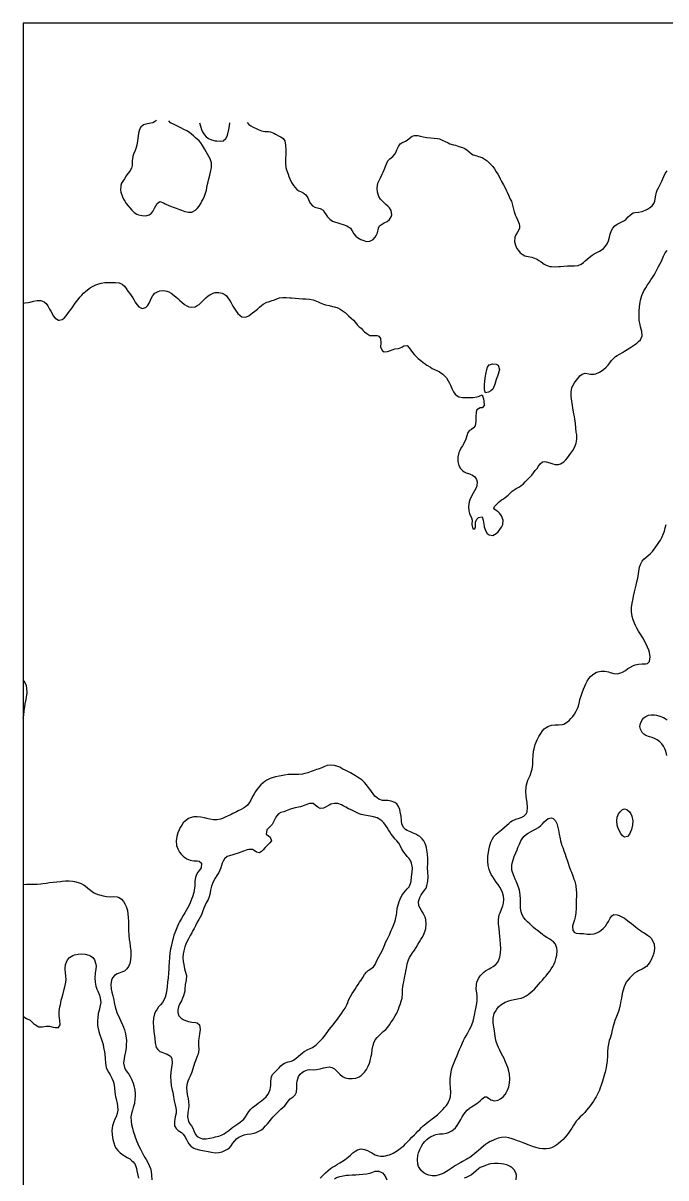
# Model space of a CAD drawing. Header units: metres. Extents: x 0 to 190, y 0 to 286.
# Drawn here: x 0 to 79.3, y 143.6 to 286 of the extents above; entities that cross this region are included whole.
import ezdxf

# ---------------------------------------------------------------- set-up
doc = ezdxf.new("R2010")
doc.units = ezdxf.units.M
doc.layers.add('engrave', color=7, linetype='Continuous')
doc.layers.add('outline', color=7, linetype='Continuous')

msp = doc.modelspace()

# ---------------------------------------------------------------- linework, layer by layer
at = {"layer": 'engrave'}
for points in [[(16.46, 273.99), (16.23, 273.82), (16.01, 273.7), (15.57, 273.6), (15.14, 273.53), (14.87, 273.44), (14.53, 273.16), (14.38, 272.88), (14.26, 272.44), (14.19, 272.05), (14.13, 271.5), (14.05, 270.95), (13.96, 270.67), (13.82, 270.3), (13.63, 269.84), (13.55, 269.56), (13.48, 269.01), (13.45, 268.45), (13.38, 268.11), (13.16, 267.72), (12.94, 267.47), (12.72, 267.15), (12.51, 266.79), (12.32, 266.52), (12.16, 266.24), (12.06, 265.96), (12.02, 265.41), (12.08, 265.13), (12.28, 264.59), (12.41, 264.3), (12.56, 264.03), (12.74, 263.75), (12.95, 263.47), (13.18, 263.2), (13.41, 262.92), (13.7, 262.64), (14.04, 262.43), (14.26, 262.35)], [(14.26, 262.35), (14.7, 262.26), (15.14, 262.25), (15.57, 262.36), (15.79, 262.51), (16.01, 262.77), (16.23, 263.16), (16.39, 263.47), (16.55, 263.75), (16.89, 263.99), (17.33, 263.84), (17.55, 263.71), (17.99, 263.5), (18.21, 263.41), (18.65, 263.25), (18.87, 263.18), (19.31, 263.01), (19.56, 262.92), (19.97, 262.75), (20.41, 262.67), (20.84, 262.69), (21.28, 262.91), (21.5, 263.12), (21.72, 263.41), (21.92, 263.75), (22.07, 264.03), (22.21, 264.3), (22.38, 264.67), (22.57, 265.13), (22.63, 265.41), (22.72, 265.96), (22.82, 266.42), (22.92, 266.79), (23.04, 267.26), (23.13, 267.62), (23.24, 268.18), (23.27, 268.45), (23.26, 268.75), (23.1, 269.28), (22.94, 269.56), (22.77, 269.84), (22.59, 270.12), (22.38, 270.5), (22.16, 270.91), (21.95, 271.22), (21.72, 271.47), (21.5, 271.67), (21.28, 271.86), (21.06, 272.06), (20.76, 272.33), (20.41, 272.58), (20.19, 272.71), (19.83, 272.88), (19.53, 273.05), (19.31, 273.16), (18.87, 273.39), (18.65, 273.48), (18.21, 273.71), (17.99, 273.95)], [(21.79, 273.71), (21.92, 273.16), (22.02, 272.88), (22.16, 272.59), (22.38, 272.22), (22.6, 271.97), (22.87, 271.78), (23.26, 271.61), (23.7, 271.5), (23.92, 271.46)], [(23.92, 271.46), (24.36, 271.42), (24.67, 271.5), (25.02, 271.77), (25.17, 272.05), (25.26, 272.33), (25.37, 272.88), (25.46, 273.35), (25.53, 273.71)], [(27.65, 273.75), (27.87, 273.51), (28.09, 273.34), (28.4, 273.16), (28.75, 272.99), (28.99, 272.88), (29.41, 272.71), (29.85, 272.65), (30.29, 272.63), (30.54, 272.61), (30.94, 272.43), (31.16, 272.29), (31.6, 272.06), (31.82, 271.96), (32.1, 271.78), (32.28, 271.5), (32.39, 270.95), (32.42, 270.39), (32.41, 269.84), (32.39, 269.28), (32.37, 268.73), (32.43, 268.18), (32.5, 267.9), (32.7, 267.35), (32.81, 267.07), (32.93, 266.79), (33.14, 266.36), (33.36, 265.99), (33.58, 265.71), (33.8, 265.49), (34.02, 265.32), (34.42, 265.13), (34.68, 265), (34.9, 264.84), (35.12, 264.46), (35.3, 264.03), (35.47, 263.75), (35.73, 263.47), (36, 263.3), (36.35, 263.2), (36.65, 263.14), (37.02, 262.92), (37.21, 262.64), (37.38, 262.37), (37.58, 262.09), (37.84, 261.81), (38.19, 261.58), (38.41, 261.5), (38.85, 261.38), (39.23, 261.26), (39.51, 261.15), (39.95, 260.99), (40.17, 260.89), (40.4, 260.7), (40.61, 260.4), (40.83, 260), (41.05, 259.73), (41.26, 259.55), (41.68, 259.32), (41.92, 259.21), (42.36, 259.08), (42.8, 259.11), (43.21, 259.32), (43.46, 259.58), (43.63, 259.87), (43.72, 260.15), (43.85, 260.7), (43.99, 260.98), (44.34, 261.26), (44.56, 261.35), (44.91, 261.54), (45.22, 261.79), (45.42, 262.09), (45.52, 262.37), (45.44, 262.89), (45.22, 263.2), (45, 263.43), (44.78, 263.64), (44.56, 263.84), (44.34, 264.03), (44.1, 264.3), (43.9, 264.63), (43.72, 265.13), (43.69, 265.69), (43.79, 266.24), (43.91, 266.52), (44.12, 266.92), (44.33, 267.35), (44.45, 267.62), (44.56, 267.91), (44.78, 268.45), (44.9, 268.73), (45.03, 269.01), (45.27, 269.28), (45.61, 269.56), (45.86, 269.84), (46.02, 270.12), (46.14, 270.39), (46.32, 270.79), (46.53, 271.1), (46.75, 271.25), (47.19, 271.42), (47.41, 271.56), (47.66, 271.78), (48.03, 272.05), (48.29, 272.15), (48.73, 272.12), (48.99, 272.05), (49.39, 271.96), (49.83, 271.9), (50.27, 271.85), (50.71, 271.81), (51.15, 271.78), (51.37, 271.73), (51.8, 271.54), (52.02, 271.42), (52.44, 271.22), (52.68, 271.12), (53.12, 270.99), (53.34, 270.93), (53.78, 270.79), (54.22, 270.67), (54.44, 270.58), (54.76, 270.39), (55.06, 270.12), (55.32, 269.89), (55.54, 269.75), (55.98, 269.61), (56.2, 269.56), (56.64, 269.41), (56.88, 269.28), (57.26, 269.01), (57.51, 268.78), (57.73, 268.56), (57.95, 268.32), (58.17, 268.02), (58.39, 267.65), (58.57, 267.35), (58.73, 267.07), (58.89, 266.79), (59.05, 266.48), (59.27, 266.06), (59.47, 265.69), (59.61, 265.41), (59.74, 265.13), (59.93, 264.71), (60.12, 264.3), (60.25, 264.03), (60.37, 263.71), (60.48, 263.2), (60.59, 262.71), (60.71, 262.37), (60.84, 262.09), (61.03, 261.73), (61.22, 261.26), (61.27, 260.98), (61.25, 260.65), (61.03, 260.23), (60.81, 259.89), (60.67, 259.6), (60.62, 259.04), (60.8, 258.49), (60.94, 258.21), (61.12, 257.94), (61.36, 257.66), (61.69, 257.41), (61.91, 257.31), (62.34, 257.21), (62.78, 257.13), (63, 257.07), (63.44, 256.87), (63.66, 256.74), (63.95, 256.55), (64.31, 256.28), (64.54, 256.13), (64.98, 256), (65.2, 255.97), (65.64, 255.95), (66.08, 255.98), (66.3, 256), (66.74, 256.03), (67.17, 256.05), (67.61, 256.06), (68.05, 256.07), (68.49, 256.12), (68.85, 256.28), (69.15, 256.48), (69.37, 256.67), (69.59, 256.87), (69.86, 257.11), (70.23, 257.38), (70.47, 257.53), (70.7, 257.66), (71.13, 257.88), (71.35, 258.01), (71.63, 258.21), (71.89, 258.49), (72.07, 258.77), (72.23, 259.13), (72.35, 259.6), (72.44, 259.98), (72.6, 260.43), (72.78, 260.7), (73.04, 260.98), (73.32, 261.2), (73.54, 261.32), (73.98, 261.52), (74.2, 261.65), (74.42, 261.82), (74.68, 262.09), (74.95, 262.37), (75.3, 262.59), (75.52, 262.65), (75.96, 262.7), (76.4, 262.75), (76.81, 262.92), (77.06, 263.04), (77.3, 263.2), (77.62, 263.47), (77.82, 263.75), (77.94, 264.03), (78.06, 264.58), (78.15, 265.13), (78.24, 265.41), (78.39, 265.69), (78.59, 266.01), (78.81, 266.49), (78.93, 266.79), (79.05, 267.07), (79.25, 267.45), (79.47, 267.8)], [(0, 251.48), (0.2, 251.49), (0.64, 251.54), (0.86, 251.59), (1.3, 251.7), (1.74, 251.78), (2.18, 251.78), (2.62, 251.63), (2.84, 251.44), (3.06, 251.13), (3.27, 250.74), (3.42, 250.46), (3.57, 250.19), (3.73, 249.91), (3.94, 249.63), (4.37, 249.36), (4.46, 249.36), (4.82, 249.45), (5.05, 249.63), (5.3, 249.91), (5.51, 250.19), (5.72, 250.46), (5.92, 250.74), (6.13, 251.02), (6.35, 251.33), (6.57, 251.63), (6.79, 251.93), (7.01, 252.21), (7.23, 252.46), (7.45, 252.69), (7.74, 252.96), (8.11, 253.23), (8.33, 253.38), (8.56, 253.51), (8.99, 253.72), (9.21, 253.81), (9.65, 253.94), (10.08, 254), (10.52, 254.01), (10.96, 254.01), (11.4, 254), (11.84, 253.96), (12.24, 253.79), (12.5, 253.54), (12.72, 253.26), (12.94, 252.96), (13.15, 252.68), (13.35, 252.4), (13.53, 252.13), (13.69, 251.85), (13.85, 251.57), (14.04, 251.29), (14.28, 251.02), (14.7, 250.8), (15.14, 250.93), (15.35, 251.14), (15.57, 251.47), (15.74, 251.85), (15.86, 252.13), (16.01, 252.41), (16.25, 252.68), (16.67, 252.91), (16.89, 252.97), (17.33, 253.01), (17.72, 252.96), (17.99, 252.85), (18.29, 252.68), (18.65, 252.4), (18.87, 252.21), (19.09, 252.02), (19.31, 251.82), (19.59, 251.57), (19.92, 251.29), (20.19, 251.13), (20.44, 251.02), (20.84, 250.95), (21.22, 251.02), (21.5, 251.16), (21.72, 251.31), (22, 251.57), (22.26, 251.85), (22.54, 252.13), (22.82, 252.35), (23.04, 252.49), (23.45, 252.68), (23.7, 252.76), (24.14, 252.79), (24.58, 252.69), (24.8, 252.58), (25.04, 252.4), (25.28, 252.13), (25.47, 251.85), (25.67, 251.49), (25.89, 251.1), (26.11, 250.74), (26.3, 250.46), (26.52, 250.19), (26.77, 249.94), (26.99, 249.79), (27.43, 249.72), (27.86, 249.91), (28.09, 250.09), (28.31, 250.26), (28.58, 250.46), (28.93, 250.74), (29.19, 250.97), (29.41, 251.17), (29.63, 251.34), (30.07, 251.57), (30.29, 251.64), (30.73, 251.77), (30.94, 251.85), (31.38, 252.05), (31.65, 252.13), (32.04, 252.18), (32.48, 252.16), (32.92, 252.13), (33.14, 252.11), (33.58, 252.07), (34.02, 252.03), (34.46, 252.01), (34.9, 252), (35.34, 251.96), (35.78, 251.87), (36, 251.79), (36.43, 251.61), (36.65, 251.51), (37.09, 251.34), (37.31, 251.27), (37.75, 251.16), (38.19, 251.07), (38.41, 251.02), (38.85, 250.88), (39.13, 250.74), (39.51, 250.49), (39.73, 250.3), (39.95, 250.11), (40.17, 249.91), (40.5, 249.63), (40.79, 249.36), (41.01, 249.08), (41.23, 248.8), (41.48, 248.55), (41.7, 248.36), (41.92, 248.15), (42.14, 247.93), (42.4, 247.7), (42.8, 247.48), (43.24, 247.47), (43.68, 247.46), (43.9, 247.38), (44.12, 247.1), (44.14, 246.59), (44.12, 246.04), (44.34, 245.57), (44.56, 245.45), (44.98, 245.48), (45.22, 245.57), (45.66, 245.75), (45.88, 245.81), (46.32, 245.89), (46.74, 246.04), (46.97, 246.18), (47.41, 246.25), (47.63, 245.97), (47.85, 245.65), (48.07, 245.36), (48.29, 245.1), (48.51, 244.88), (48.76, 244.65), (49.09, 244.38), (49.39, 244.14), (49.61, 243.98), (49.83, 243.82), (50.26, 243.55), (50.49, 243.42), (50.77, 243.27), (51.15, 243.1), (51.37, 242.99), (51.8, 242.71), (52.02, 242.51), (52.24, 242.24), (52.46, 241.89), (52.61, 241.61), (52.73, 241.33), (52.9, 240.93), (53.12, 240.51), (53.33, 240.22), (53.56, 240.03), (53.78, 239.91), (54.22, 239.82), (54.66, 239.81), (55.1, 239.81), (55.54, 239.83), (55.98, 239.89), (56.2, 239.97), (56.64, 240.16), (56.82, 239.67), (56.86, 239.39), (56.91, 238.84), (56.65, 238.56), (56.42, 238.55), (55.98, 238.3), (55.89, 238.01), (55.86, 237.46), (55.87, 236.9), (55.79, 236.35), (55.59, 236.07), (55.32, 235.9), (55.1, 235.76), (54.88, 235.5), (54.7, 234.97), (54.62, 234.69), (54.44, 234.22), (54.22, 233.87), (54.02, 233.58), (53.88, 233.3), (53.77, 233.03), (53.63, 232.47), (53.63, 231.92), (53.78, 231.45), (53.99, 231.09), (54.22, 230.84), (54.44, 230.67), (54.68, 230.54), (55.1, 230.41), (55.45, 230.26), (55.76, 230.03), (55.95, 229.71), (56.02, 229.43), (55.98, 228.93), (55.87, 228.6), (55.72, 228.32), (55.54, 228.04), (55.32, 227.66), (55.13, 227.22), (55.06, 226.94), (54.97, 226.39), (55.01, 225.83), (55.1, 225.53), (55.32, 225), (55.41, 224.72), (55.39, 224.17), (55.48, 223.62), (55.76, 223.62), (55.81, 223.89), (55.82, 224.45), (55.98, 224.83), (56.2, 225.04), (56.64, 225.13), (56.76, 224.72), (56.85, 224.2), (56.9, 223.89), (57.07, 223.41), (57.28, 223.06), (57.51, 222.88), (57.95, 222.81), (58.39, 223.05), (58.61, 223.27), (58.83, 223.54), (59.05, 223.85), (59.2, 224.17), (59.24, 224.72), (59.05, 225.24), (58.83, 225.52), (58.61, 225.74), (58.39, 225.89), (58.1, 226.11), (58.17, 226.39), (58.44, 226.66), (58.75, 226.94), (59.05, 227.19), (59.27, 227.34), (59.5, 227.49), (59.85, 227.77), (60.14, 228.05), (60.37, 228.28), (60.59, 228.46), (60.83, 228.6), (61.25, 228.81), (61.47, 228.96), (61.69, 229.15), (61.96, 229.43), (62.24, 229.71), (62.51, 229.98), (62.76, 230.26), (62.99, 230.54), (63.21, 230.81), (63.42, 231.09), (63.62, 231.37), (63.81, 231.64), (64.1, 231.9), (64.32, 231.93), (64.54, 231.9), (64.98, 231.77), (65.39, 231.64), (65.64, 231.58), (66.08, 231.57), (66.33, 231.64), (66.74, 231.91), (66.96, 232.13), (67.17, 232.38), (67.39, 232.66), (67.61, 232.97), (67.83, 233.3), (68, 233.58), (68.14, 233.86), (68.27, 234.21), (68.35, 234.69), (68.32, 235.24), (68.27, 235.54), (68.21, 236.07), (68.15, 236.63), (68.07, 237.18), (68.03, 237.46), (67.93, 238.01), (67.85, 238.56), (67.81, 238.84), (67.72, 239.39), (67.64, 239.95), (67.62, 240.5), (67.73, 241.05), (67.86, 241.33), (68.05, 241.64), (68.27, 241.94), (68.49, 242.22), (68.71, 242.48), (68.97, 242.71), (69.37, 242.84), (69.81, 242.75), (70.03, 242.7), (70.47, 242.7), (70.69, 242.75), (71.13, 242.94), (71.35, 243.08), (71.62, 243.27), (71.95, 243.55), (72.21, 243.82), (72.42, 244.1), (72.63, 244.38), (72.86, 244.65), (73.1, 244.87), (73.32, 245.01), (73.67, 245.21), (73.98, 245.39), (74.2, 245.53), (74.56, 245.76), (74.86, 245.94), (75.08, 246.07), (75.44, 246.31), (75.74, 246.53), (75.96, 246.72), (76.18, 246.95), (76.39, 247.42), (76.34, 247.97), (76.19, 248.53), (76.13, 248.8), (76.04, 249.36), (76.01, 249.91), (76.03, 250.46), (76.08, 251.02), (76.15, 251.57), (76.19, 251.85), (76.35, 252.4), (76.46, 252.68), (76.62, 252.99), (76.84, 253.36), (77.06, 253.71), (77.28, 254.04), (77.48, 254.34), (77.66, 254.62), (77.83, 254.89), (77.99, 255.17), (78.15, 255.48), (78.37, 255.89), (78.58, 256.28), (78.73, 256.55), (78.86, 256.83), (79.03, 257.24), (79.24, 257.66), (79.46, 257.94)], [(57.07, 240.41), (56.93, 240.78), (56.95, 241.33), (56.99, 241.88), (57.05, 242.44), (57.1, 242.71), (57.23, 243.27), (57.31, 243.55), (57.51, 243.87), (57.95, 243.99), (58.39, 243.92), (58.61, 243.82), (58.78, 243.27), (58.62, 242.71), (58.53, 242.44), (58.39, 242.03), (58.25, 241.61), (58.16, 241.33), (57.95, 240.87), (57.73, 240.63), (57.42, 240.5), (57.07, 240.41)], [(36.65, 143.55), (36.87, 143.75), (37.09, 143.97), (37.31, 144.2), (37.59, 144.46), (37.93, 144.74), (38.19, 144.92), (38.41, 145.05), (38.81, 145.29), (39.07, 145.44), (39.29, 145.57), (39.73, 145.85), (39.95, 146), (40.17, 146.18), (40.42, 146.4), (40.71, 146.68), (41.05, 146.94), (41.26, 147.05), (41.7, 147.15), (42.14, 147.09), (42.52, 146.95), (42.8, 146.81), (43.05, 146.68), (43.46, 146.45), (43.68, 146.36), (44.12, 146.26), (44.56, 146.27), (45, 146.37), (45.22, 146.44), (45.66, 146.63), (45.88, 146.75), (46.19, 146.95), (46.53, 147.2), (46.75, 147.37), (46.97, 147.56), (47.2, 147.78), (47.46, 148.06), (47.71, 148.34), (47.98, 148.61), (48.28, 148.89), (48.51, 149.1), (48.73, 149.33), (48.95, 149.56), (49.17, 149.8), (49.39, 150.02), (49.68, 150.27), (50.04, 150.55), (50.27, 150.71), (50.49, 150.86), (50.82, 151.1), (51.14, 151.38), (51.37, 151.6), (51.59, 151.82), (51.8, 152.04), (52.02, 152.26), (52.24, 152.51), (52.46, 152.83), (52.68, 153.32), (52.74, 153.59), (52.77, 154.15), (52.74, 154.7), (52.71, 155.26), (52.72, 155.81), (52.78, 156.36), (52.88, 156.92), (52.96, 157.19), (53.12, 157.63), (53.28, 158.02), (53.4, 158.3), (53.56, 158.68), (53.75, 159.13), (53.86, 159.41), (54, 159.75), (54.21, 160.24), (54.34, 160.51), (54.48, 160.79), (54.66, 161.11), (54.88, 161.49), (55.1, 161.89), (55.25, 162.17), (55.37, 162.45), (55.54, 162.9), (55.64, 163.28), (55.75, 163.84), (55.8, 164.11), (55.9, 164.67), (55.98, 165.08), (56.03, 165.5), (56.02, 166.05), (55.98, 166.42), (55.92, 166.88), (55.94, 167.43), (56, 167.71), (56.2, 168.18), (56.42, 168.52), (56.64, 168.77), (56.85, 168.96), (57.07, 169.12), (57.5, 169.37), (57.73, 169.5), (58, 169.65), (58.35, 169.92), (58.57, 170.2), (58.72, 170.48), (58.83, 170.81), (58.92, 171.31), (58.94, 171.86), (58.92, 172.42), (58.87, 172.97), (58.83, 173.38), (58.78, 173.8), (58.73, 174.35), (58.67, 174.91), (58.66, 175.46), (58.76, 176.01), (58.87, 176.29), (59.05, 176.72), (59.19, 177.12), (59.27, 177.48), (59.31, 177.95), (59.27, 178.33), (59.15, 178.78), (59.03, 179.06), (58.83, 179.42), (58.61, 179.76), (58.39, 180.07), (58.17, 180.38), (57.95, 180.71), (57.78, 180.99), (57.64, 181.27), (57.51, 181.61), (57.39, 182.1), (57.34, 182.66), (57.35, 183.21), (57.43, 183.76), (57.51, 184.2), (57.61, 184.59), (57.73, 184.97), (57.93, 185.42), (58.11, 185.7), (58.37, 185.98), (58.61, 186.18), (58.83, 186.36), (59.05, 186.53), (59.38, 186.81), (59.7, 187.08), (59.93, 187.3), (60.15, 187.49), (60.37, 187.64), (60.81, 187.84), (61.09, 187.91), (61.47, 188.03), (61.79, 188.19), (62.07, 188.47), (62.19, 188.74), (62.26, 189.3), (62.2, 189.85), (62.12, 190.38), (62.08, 190.68), (62.04, 191.24), (62.07, 191.79), (62.13, 192.07), (62.3, 192.62), (62.42, 192.9), (62.56, 193.21), (62.75, 193.73), (62.82, 194), (62.89, 194.56), (62.91, 195.11), (62.94, 195.66), (63, 196.22), (63.05, 196.49), (63.21, 197.05), (63.31, 197.32), (63.44, 197.61), (63.66, 198.04), (63.88, 198.41), (64.1, 198.71), (64.32, 198.95), (64.54, 199.13), (64.76, 199.27), (65.2, 199.42), (65.64, 199.45), (66.08, 199.45), (66.52, 199.5), (66.74, 199.56), (67.17, 199.81), (67.39, 199.99), (67.61, 200.22), (67.83, 200.47), (68.05, 200.77), (68.27, 201.14), (68.42, 201.48), (68.52, 201.75), (68.66, 202.31), (68.72, 202.58), (68.89, 203.14), (68.99, 203.41), (69.15, 203.85), (69.31, 204.24), (69.43, 204.52), (69.59, 204.84), (69.81, 205.18), (70.03, 205.44), (70.25, 205.64), (70.69, 205.9), (70.91, 205.99), (71.35, 206.09), (71.79, 206.09), (72.23, 205.98), (72.44, 205.9), (72.88, 205.77), (73.32, 205.75), (73.76, 205.86), (73.98, 205.97), (74.32, 206.18), (74.64, 206.4), (74.86, 206.54), (75.23, 206.73), (75.52, 206.85), (75.96, 206.95), (76.4, 206.97), (76.84, 206.98), (77.06, 207.04), (77.29, 207.29), (77.38, 207.84), (77.3, 208.4), (77.21, 208.67), (77.06, 209.04), (76.84, 209.5), (76.69, 209.78), (76.54, 210.06), (76.38, 210.33), (76.18, 210.65), (75.96, 211), (75.74, 211.38), (75.57, 211.72), (75.45, 211.99), (75.3, 212.4), (75.18, 212.82), (75.09, 213.38), (75.09, 213.93), (75.17, 214.48), (75.29, 215.04), (75.34, 215.31), (75.45, 215.87), (75.52, 216.17), (75.64, 216.7), (75.74, 217.08), (75.84, 217.53), (75.95, 218.08), (75.99, 218.36), (76.08, 218.91), (76.18, 219.24), (76.4, 219.65), (76.62, 219.9), (76.84, 220.09), (77.1, 220.3), (77.42, 220.57), (77.67, 220.85), (77.88, 221.13), (78.07, 221.4), (78.27, 221.68), (78.46, 221.96), (78.64, 222.23), (78.81, 222.55), (79.03, 223.04), (79.14, 223.34), (79.25, 223.75), (79.35, 224.17)], [(0, 200.28), (0.08, 200.65), (0.14, 201.2), (0.2, 201.69), (0.27, 202.03), (0.38, 202.58), (0.43, 202.86), (0.49, 203.41), (0.48, 203.97), (0.42, 204.27), (0.2, 204.74), (0, 204.99)], [(79.45, 195.66), (79.3, 196.22), (79.19, 196.49), (79.03, 196.81), (78.81, 197.12), (78.59, 197.35), (78.25, 197.6), (77.93, 197.76), (77.61, 197.88), (77.28, 197.99), (76.86, 198.15), (76.62, 198.31), (76.4, 198.53), (76.18, 198.92), (76.12, 199.26), (76.18, 199.63), (76.4, 200.07), (76.62, 200.32), (76.84, 200.49), (77.18, 200.65), (77.5, 200.7), (77.93, 200.68), (78.15, 200.64), (78.59, 200.53), (79.02, 200.37), (79.25, 200.23), (79.47, 200.09)], [(22.38, 146.92), (22.82, 146.84), (23.26, 146.74), (23.7, 146.68), (24.14, 146.7), (24.58, 146.82), (24.88, 146.95), (25.24, 147.14), (25.46, 147.31), (25.67, 147.55), (25.89, 147.85), (26.11, 148.15), (26.33, 148.39), (26.62, 148.61), (26.99, 148.79), (27.28, 148.89), (27.65, 148.97), (28.09, 149.04), (28.53, 149.12), (28.75, 149.19), (29.19, 149.38), (29.41, 149.52), (29.65, 149.72), (29.93, 150), (30.17, 150.27), (30.39, 150.55), (30.61, 150.83), (30.84, 151.1), (31.1, 151.38), (31.38, 151.66), (31.6, 151.86), (31.82, 152.05), (32.04, 152.25), (32.28, 152.49), (32.51, 152.76), (32.71, 153.04), (32.97, 153.32), (33.33, 153.59), (33.58, 153.82), (33.75, 154.15), (33.79, 154.7), (33.78, 155.26), (33.81, 155.53), (34, 156.09), (34.2, 156.36), (34.46, 156.61), (34.68, 156.76), (35.08, 156.92), (35.34, 156.94), (35.78, 156.93), (36.21, 156.95), (36.65, 157.02), (37.09, 157.14), (37.31, 157.21), (37.75, 157.28), (38.12, 157.19), (38.41, 157.02), (38.63, 156.83), (38.85, 156.61), (39.09, 156.36), (39.41, 156.09), (39.73, 155.91), (40.17, 155.84), (40.61, 155.84), (41.05, 155.9), (41.48, 156.06), (41.7, 156.21), (41.92, 156.4), (42.14, 156.64), (42.36, 156.96), (42.58, 157.37), (42.74, 157.75), (42.83, 158.02), (42.97, 158.58), (43.02, 158.9), (43.09, 159.41), (43.19, 159.96), (43.27, 160.24), (43.46, 160.61), (43.68, 160.89), (43.9, 161.12), (44.14, 161.34), (44.45, 161.62), (44.75, 161.9), (45, 162.17), (45.21, 162.45), (45.4, 162.73), (45.58, 163), (45.75, 163.28), (45.91, 163.56), (46.1, 163.9), (46.31, 164.39), (46.42, 164.67), (46.53, 164.97), (46.71, 165.5), (46.78, 165.77), (46.81, 166.33), (46.82, 166.88), (46.9, 167.43), (46.97, 167.78), (47.07, 168.26), (47.18, 168.82), (47.23, 169.09), (47.34, 169.65), (47.41, 169.97), (47.58, 170.48), (47.7, 170.75), (47.85, 171.03), (48.07, 171.35), (48.29, 171.66), (48.51, 171.99), (48.73, 172.36), (48.93, 172.69), (49.1, 172.97), (49.26, 173.25), (49.4, 173.52), (49.61, 174.07), (49.68, 174.35), (49.74, 174.91), (49.69, 175.46), (49.61, 175.74), (49.39, 176.22), (49.17, 176.55), (48.98, 176.84), (48.84, 177.12), (48.78, 177.67), (48.95, 178.17), (49.14, 178.5), (49.34, 178.78), (49.55, 179.06), (49.72, 179.33), (49.84, 179.61), (49.96, 180.16), (49.97, 180.72), (49.94, 181.27), (49.92, 181.83), (49.93, 182.38), (49.93, 182.93), (49.9, 183.49), (49.83, 184.02), (49.77, 184.32), (49.61, 184.82), (49.45, 185.15), (49.24, 185.42), (48.95, 185.68), (48.73, 185.83), (48.45, 185.98), (48.07, 186.15), (47.8, 186.25), (47.41, 186.43), (47.19, 186.56), (46.94, 186.81), (46.75, 187.24), (46.69, 187.64), (46.64, 188.19), (46.55, 188.74), (46.48, 189.02), (46.32, 189.4), (46.1, 189.7), (45.88, 189.88), (45.44, 190.06), (45, 190.11), (44.56, 190.12), (44.34, 190.14), (43.9, 190.29), (43.68, 190.44), (43.42, 190.68), (43.19, 190.96), (42.98, 191.24), (42.78, 191.51), (42.58, 191.79), (42.36, 192.07), (42.13, 192.34), (41.84, 192.62), (41.48, 192.88), (41.26, 193.02), (41.03, 193.17), (40.61, 193.41), (40.39, 193.53), (39.98, 193.73), (39.73, 193.85), (39.45, 194), (39.07, 194.22), (38.85, 194.33), (38.41, 194.46), (37.97, 194.5), (37.53, 194.43), (37.13, 194.28), (36.87, 194.17), (36.43, 194.01), (36.21, 193.94), (35.78, 193.79), (35.56, 193.7), (35.12, 193.55), (34.78, 193.45), (34.46, 193.39), (34.02, 193.35), (33.58, 193.35), (33.14, 193.35), (32.7, 193.32), (32.26, 193.26), (31.83, 193.17), (31.6, 193.13), (31.16, 193.04), (30.73, 192.91), (30.51, 192.83), (30.08, 192.62), (29.85, 192.47), (29.63, 192.31), (29.35, 192.07), (29.09, 191.79), (28.87, 191.51), (28.68, 191.24), (28.5, 190.96), (28.31, 190.61), (28.09, 190.17), (27.91, 189.85), (27.69, 189.57), (27.43, 189.34), (27.21, 189.2), (26.91, 189.02), (26.55, 188.85), (26.33, 188.74), (25.89, 188.53), (25.67, 188.42), (25.24, 188.2), (25.02, 188.1), (24.61, 187.91), (24.36, 187.82), (23.92, 187.73), (23.48, 187.73), (23.04, 187.82), (22.69, 187.91), (22.38, 187.99), (21.94, 188.08), (21.5, 188.12), (21.06, 188.1), (20.62, 188), (20.41, 187.9), (20.03, 187.64), (19.77, 187.36), (19.57, 187.08), (19.4, 186.81), (19.26, 186.53), (19.09, 186.12), (18.96, 185.7), (18.89, 185.15), (18.95, 184.59), (19.09, 184.18), (19.31, 183.76), (19.51, 183.49), (19.75, 183.25), (19.97, 183.08), (20.21, 182.93), (20.62, 182.77), (21.06, 182.7), (21.5, 182.69), (21.72, 182.65), (22.03, 182.38), (21.97, 181.83), (21.78, 181.55), (21.57, 181.27), (21.41, 180.99), (21.28, 180.65), (21.2, 180.16), (21.18, 179.61), (21.12, 179.06), (21.06, 178.78), (20.9, 178.23), (20.8, 177.95), (20.62, 177.5), (20.44, 177.12), (20.28, 176.84), (20.11, 176.57), (19.94, 176.29), (19.75, 175.96), (19.53, 175.56), (19.32, 175.18), (19.18, 174.91), (19.05, 174.63), (18.87, 174.22), (18.71, 173.8), (18.62, 173.52), (18.46, 172.97), (18.39, 172.69), (18.27, 172.14), (18.21, 171.83), (18.12, 171.31), (18.07, 170.75), (18.04, 170.2), (18, 169.65), (17.98, 169.37), (17.94, 168.82), (17.9, 168.26), (17.84, 167.71), (17.77, 167.16), (17.73, 166.88), (17.64, 166.33), (17.55, 165.89), (17.38, 165.5), (17.19, 165.22), (16.97, 164.94), (16.73, 164.67), (16.53, 164.39), (16.36, 164.11), (16.23, 163.8), (16.11, 163.28), (16.07, 162.73), (16.08, 162.17), (16.13, 161.62), (16.2, 161.07), (16.24, 160.79), (16.3, 160.24), (16.43, 159.68), (16.61, 159.41), (16.89, 159.18), (17.11, 159.08), (17.55, 158.93), (17.77, 158.85), (18.21, 158.58), (18.36, 158.3), (18.39, 157.75), (18.31, 157.19), (18.24, 156.64), (18.21, 156.09), (18.22, 155.53), (18.29, 154.98), (18.41, 154.42), (18.46, 154.15), (18.56, 153.59), (18.65, 153.09), (18.71, 152.76), (18.84, 152.21), (18.88, 151.93), (18.87, 151.56), (18.78, 151.1), (18.67, 150.55), (18.7, 150), (18.87, 149.69), (19.12, 149.44), (19.53, 149.18), (19.75, 148.99), (19.97, 148.71), (20.16, 148.34), (20.3, 148.06), (20.47, 147.78), (20.72, 147.51), (21.06, 147.26), (21.28, 147.16), (21.72, 147.03), (22.16, 146.96), (22.38, 146.92)], [(21.72, 148.55), (22.16, 148.41), (22.6, 148.41), (23.04, 148.47), (23.48, 148.58), (23.7, 148.63), (24.14, 148.72), (24.58, 148.88), (24.8, 149), (25.02, 149.17), (25.37, 149.44), (25.67, 149.69), (25.89, 149.86), (26.11, 150.02), (26.49, 150.27), (26.77, 150.46), (26.99, 150.61), (27.23, 150.83), (27.45, 151.1), (27.65, 151.43), (27.87, 151.77), (28.09, 152.05), (28.31, 152.26), (28.6, 152.49), (28.97, 152.76), (29.19, 152.93), (29.41, 153.1), (29.69, 153.32), (29.98, 153.59), (30.2, 153.87), (30.37, 154.15), (30.51, 154.47), (30.59, 154.98), (30.57, 155.53), (30.66, 156.09), (30.81, 156.36), (31.05, 156.64), (31.34, 156.92), (31.6, 157.17), (31.82, 157.4), (32.04, 157.6), (32.26, 157.75), (32.7, 157.9), (33.14, 158), (33.36, 158.1), (33.66, 158.3), (33.99, 158.58), (34.24, 158.82), (34.46, 159.01), (34.68, 159.17), (35.12, 159.4), (35.34, 159.49), (35.7, 159.68), (36, 159.87), (36.21, 160.04), (36.43, 160.25), (36.7, 160.51), (36.96, 160.79), (37.19, 161.07), (37.39, 161.34), (37.59, 161.62), (37.79, 161.9), (38.01, 162.17), (38.25, 162.45), (38.48, 162.73), (38.69, 163), (38.88, 163.28), (39.07, 163.56), (39.29, 163.88), (39.51, 164.18), (39.73, 164.51), (39.95, 164.94), (40.07, 165.22), (40.17, 165.5), (40.39, 165.95), (40.61, 166.31), (40.8, 166.6), (40.98, 166.88), (41.15, 167.16), (41.33, 167.43), (41.53, 167.71), (41.73, 167.99), (41.92, 168.29), (42.14, 168.65), (42.36, 168.96), (42.58, 169.18), (42.91, 169.37), (43.24, 169.6), (43.46, 169.9), (43.58, 170.2), (43.69, 170.48), (43.9, 170.85), (44.12, 171.2), (44.33, 171.58), (44.45, 171.86), (44.56, 172.18), (44.77, 172.69), (44.92, 172.97), (45.07, 173.25), (45.22, 173.58), (45.42, 174.08), (45.53, 174.35), (45.66, 174.63), (45.88, 175.18), (45.96, 175.46), (46.08, 176.01), (46.12, 176.29), (46.18, 176.84), (46.31, 177.4), (46.41, 177.67), (46.53, 177.95), (46.75, 178.4), (46.97, 178.75), (47.19, 179), (47.41, 179.22), (47.63, 179.5), (47.81, 179.89), (47.88, 180.16), (47.94, 180.72), (48.01, 181.27), (48.05, 181.83), (47.95, 182.38), (47.83, 182.66), (47.63, 182.98), (47.41, 183.24), (47.19, 183.49), (46.97, 183.76), (46.75, 184.14), (46.53, 184.58), (46.36, 184.87), (46.14, 185.15), (45.89, 185.42), (45.66, 185.69), (45.44, 185.97), (45.26, 186.25), (45.09, 186.53), (44.91, 186.81), (44.73, 187.08), (44.52, 187.36), (44.25, 187.64), (43.9, 187.88), (43.68, 187.98), (43.24, 188.12), (42.81, 188.19), (42.58, 188.22), (42.14, 188.3), (41.7, 188.4), (41.48, 188.47), (41.05, 188.68), (40.83, 188.8), (40.39, 189.01), (40.17, 189.12), (39.81, 189.3), (39.51, 189.48), (39.29, 189.58), (38.85, 189.74), (38.41, 189.77), (37.97, 189.66), (37.75, 189.56), (37.31, 189.31), (37.09, 189.2), (36.65, 189.15), (36.36, 189.3), (36.03, 189.57), (35.78, 189.74), (35.34, 189.77), (34.9, 189.61), (34.68, 189.52), (34.24, 189.36), (33.99, 189.3), (33.58, 189.22), (33.14, 189.11), (32.89, 189.02), (32.48, 188.84), (32.19, 188.74), (31.82, 188.64), (31.52, 188.47), (31.27, 188.19), (31.11, 187.91), (30.94, 187.57), (30.73, 187.16), (30.51, 186.91), (30.29, 186.72), (30.07, 186.5), (29.98, 185.98), (30.29, 185.75), (30.51, 185.59), (30.66, 185.15), (30.41, 184.87), (30.12, 184.59), (29.86, 184.32), (29.63, 184.06), (29.41, 183.83), (29.19, 183.67), (28.79, 183.76), (28.53, 183.97), (28.31, 184.08), (27.87, 184.09), (27.65, 184.04), (27.21, 183.88), (26.88, 183.76), (26.55, 183.65), (26.14, 183.49), (25.89, 183.41), (25.46, 183.32), (25.18, 183.21), (24.84, 182.93), (24.68, 182.66), (24.57, 182.38), (24.4, 181.83), (24.29, 181.55), (24.14, 181.25), (23.92, 180.89), (23.7, 180.55), (23.49, 180.16), (23.37, 179.89), (23.26, 179.58), (23.14, 179.06), (23.04, 178.52), (22.97, 178.23), (22.82, 177.91), (22.6, 177.52), (22.41, 177.12), (22.31, 176.84), (22.16, 176.41), (22, 176.01), (21.84, 175.74), (21.67, 175.46), (21.5, 175.14), (21.28, 174.68), (21.11, 174.35), (20.96, 174.08), (20.81, 173.8), (20.62, 173.46), (20.41, 173.06), (20.21, 172.69), (20.08, 172.42), (19.97, 172.09), (19.82, 171.58), (19.75, 171.21), (19.7, 170.75), (19.75, 170.29), (19.82, 169.92), (19.93, 169.37), (20, 169.09), (20.15, 168.54), (20.12, 167.99), (20, 167.43), (19.97, 166.88), (19.95, 166.6), (19.8, 166.05), (19.68, 165.77), (19.53, 165.44), (19.31, 165), (19.17, 164.67), (19.09, 164.31), (19.09, 163.99), (19.24, 163.56), (19.5, 163.28), (19.75, 163.14), (20.06, 163), (20.41, 162.89), (20.84, 162.79), (21.28, 162.75), (21.5, 162.69), (21.75, 162.45), (21.84, 161.9), (21.78, 161.34), (21.72, 161.03), (21.64, 160.51), (21.64, 159.96), (21.68, 159.41), (21.59, 158.85), (21.49, 158.58), (21.28, 158.02), (21.17, 157.75), (21.06, 157.44), (20.91, 156.92), (20.82, 156.64), (20.62, 156.15), (20.46, 155.81), (20.33, 155.53), (20.19, 155.07), (20.15, 154.7), (20.19, 154.26), (20.25, 153.87), (20.38, 153.32), (20.43, 153.04), (20.45, 152.49), (20.41, 152.15), (20.32, 151.66), (20.28, 151.1), (20.4, 150.55), (20.57, 150.27), (20.77, 150), (20.93, 149.72), (21.06, 149.39), (21.28, 148.94), (21.5, 148.7), (21.72, 148.55)], [(50.05, 143.91), (49.83, 143.99), (49.48, 144.18), (49.17, 144.45), (48.95, 144.74), (48.81, 145.01), (48.73, 145.29), (48.68, 145.85), (48.73, 146.34), (48.81, 146.68), (48.95, 147.07), (49.16, 147.51), (49.34, 147.78), (49.56, 148.06), (49.83, 148.34), (50.05, 148.52), (50.27, 148.66), (50.71, 148.86), (50.93, 148.93), (51.37, 149), (51.8, 149.04), (52.24, 149.1), (52.48, 149.17), (52.9, 149.37), (53.12, 149.54), (53.34, 149.76), (53.56, 150.05), (53.78, 150.39), (54, 150.77), (54.19, 151.1), (54.36, 151.38), (54.56, 151.66), (54.8, 151.93), (55.1, 152.2), (55.32, 152.35), (55.54, 152.49), (55.98, 152.75), (56.2, 152.91), (56.42, 153.1), (56.64, 153.32), (56.97, 153.59), (57.17, 153.59), (57.51, 153.36), (57.73, 153.23), (58.17, 153.1), (58.61, 153.16), (58.92, 153.32), (59.25, 153.59), (59.47, 153.87), (59.64, 154.15), (59.78, 154.42), (59.93, 154.82), (60.03, 155.26), (60.07, 155.81), (60.02, 156.36), (59.93, 156.76), (59.8, 157.19), (59.7, 157.47), (59.49, 157.99), (59.35, 158.3), (59.21, 158.58), (59.05, 158.9), (58.83, 159.33), (58.66, 159.68), (58.54, 159.96), (58.39, 160.42), (58.31, 160.79), (58.23, 161.34), (58.17, 161.73), (58.1, 162.17), (58.02, 162.73), (58.01, 163.28), (58.15, 163.84), (58.28, 164.11), (58.46, 164.39), (58.68, 164.67), (58.97, 164.94), (59.27, 165.15), (59.49, 165.26), (59.93, 165.42), (60.22, 165.5), (60.59, 165.57), (61.03, 165.65), (61.47, 165.76), (61.69, 165.84), (62.1, 166.05), (62.34, 166.22), (62.56, 166.39), (62.81, 166.6), (63.09, 166.88), (63.35, 167.16), (63.61, 167.43), (63.86, 167.71), (64.1, 167.98), (64.32, 168.24), (64.54, 168.51), (64.76, 168.78), (64.98, 169.08), (65.18, 169.37), (65.35, 169.65), (65.5, 169.92), (65.64, 170.26), (65.8, 170.75), (65.86, 171.06), (65.89, 171.58), (65.86, 171.9), (65.68, 172.42), (65.44, 172.69), (65.2, 172.87), (64.98, 173.02), (64.63, 173.25), (64.32, 173.45), (64.1, 173.61), (63.84, 173.8), (63.47, 174.08), (63.22, 174.28), (63, 174.47), (62.78, 174.66), (62.52, 174.91), (62.23, 175.18), (61.97, 175.46), (61.76, 175.74), (61.6, 176.01), (61.47, 176.41), (61.4, 176.84), (61.39, 177.4), (61.4, 177.95), (61.36, 178.5), (61.26, 179.06), (61.18, 179.33), (61.03, 179.77), (60.86, 180.16), (60.73, 180.44), (60.59, 180.75), (60.38, 181.27), (60.32, 181.55), (60.32, 182.1), (60.37, 182.42), (60.51, 182.93), (60.61, 183.21), (60.81, 183.69), (60.96, 184.04), (61.07, 184.32), (61.25, 184.76), (61.42, 185.15), (61.58, 185.42), (61.81, 185.7), (62.12, 185.97), (62.34, 186.11), (62.6, 186.25), (63, 186.46), (63.22, 186.58), (63.6, 186.81), (63.88, 187.03), (64.1, 187.24), (64.32, 187.48), (64.54, 187.71), (64.8, 187.91), (65.2, 188.01), (65.43, 187.91), (65.68, 187.64), (65.86, 187.29), (66, 186.81), (66.08, 186.45), (66.16, 185.98), (66.27, 185.42), (66.33, 185.15), (66.5, 184.59), (66.6, 184.32), (66.74, 183.94), (66.9, 183.49), (66.99, 183.21), (67.17, 182.66), (67.26, 182.38), (67.39, 181.99), (67.56, 181.55), (67.67, 181.27), (67.83, 180.84), (67.98, 180.44), (68.07, 180.16), (68.21, 179.61), (68.27, 179.06), (68.28, 178.78), (68.28, 178.23), (68.27, 177.95), (68.25, 177.4), (68.24, 176.84), (68.22, 176.29), (68.14, 175.74), (68.05, 175.42), (67.88, 174.91), (67.81, 174.63), (67.83, 174.08), (68.05, 173.85), (68.27, 173.77), (68.71, 173.73), (69.15, 173.71), (69.59, 173.66), (70.03, 173.63), (70.47, 173.67), (70.82, 173.8), (71.13, 173.97), (71.35, 174.13), (71.59, 174.35), (71.85, 174.63), (72.05, 174.91), (72.23, 175.19), (72.44, 175.6), (72.66, 175.91), (72.88, 176.05), (73.32, 176.04), (73.54, 175.95), (73.96, 175.74), (74.2, 175.6), (74.42, 175.46), (74.81, 175.18), (75.08, 174.96), (75.3, 174.78), (75.52, 174.59), (75.8, 174.35), (76.18, 174.08), (76.4, 173.94), (76.65, 173.8), (77.06, 173.54), (77.28, 173.36), (77.5, 173.13), (77.71, 172.79), (77.86, 172.42), (77.92, 171.86), (77.84, 171.31), (77.71, 170.96), (77.5, 170.49), (77.33, 170.2), (77.15, 169.92), (76.91, 169.65), (76.62, 169.44), (76.4, 169.33), (75.96, 169.13), (75.74, 169.01), (75.46, 168.82), (75.14, 168.54), (74.87, 168.26), (74.64, 167.99), (74.44, 167.71), (74.29, 167.43), (74.16, 167.16), (73.99, 166.6), (73.93, 166.33), (73.83, 165.77), (73.76, 165.43), (73.67, 164.94), (73.55, 164.39), (73.48, 164.11), (73.32, 163.69), (73.15, 163.28), (73.04, 163), (72.88, 162.55), (72.79, 162.17), (72.67, 161.62), (72.61, 161.34), (72.44, 160.83), (72.34, 160.51), (72.23, 160.08), (72.16, 159.68), (72.13, 159.13), (72.12, 158.58), (72.09, 158.02), (72.01, 157.47), (71.96, 157.19), (71.83, 156.64), (71.76, 156.36), (71.6, 155.81), (71.51, 155.53), (71.35, 155.02), (71.23, 154.7), (71.12, 154.42), (70.91, 153.98), (70.7, 153.59), (70.54, 153.32), (70.37, 153.04), (70.18, 152.76), (69.98, 152.49), (69.76, 152.21), (69.54, 151.93), (69.3, 151.66), (69.03, 151.38), (68.75, 151.1), (68.49, 150.84), (68.27, 150.57), (68.06, 150.27), (67.88, 150), (67.7, 149.72), (67.52, 149.44), (67.34, 149.17), (67.14, 148.89), (66.91, 148.61), (66.66, 148.34), (66.36, 148.06), (66.08, 147.83), (65.86, 147.67), (65.6, 147.51), (65.2, 147.31), (64.93, 147.23), (64.54, 147.16), (64.1, 147.17), (63.74, 147.23), (63.44, 147.3), (63, 147.43), (62.77, 147.51), (62.34, 147.66), (62.02, 147.78), (61.69, 147.91), (61.3, 148.06), (61.03, 148.17), (60.59, 148.33), (60.37, 148.41), (59.93, 148.54), (59.49, 148.6), (59.05, 148.58), (58.61, 148.48), (58.23, 148.34), (57.95, 148.21), (57.65, 148.06), (57.29, 147.85), (57.07, 147.71), (56.8, 147.51), (56.47, 147.23), (56.2, 146.98), (55.98, 146.79), (55.76, 146.6), (55.5, 146.4), (55.12, 146.12), (54.88, 145.97), (54.66, 145.84), (54.22, 145.6), (54, 145.49), (53.66, 145.29), (53.34, 145.1), (53.12, 144.95), (52.81, 144.74), (52.46, 144.51), (52.24, 144.37), (51.91, 144.18), (51.59, 144.03), (51.21, 143.91), (50.93, 143.84), (50.49, 143.83), (50.05, 143.91)], [(74.2, 185.61), (73.98, 185.77), (73.76, 186.05), (73.54, 186.42), (73.38, 186.81), (73.3, 187.08), (73.25, 187.64), (73.32, 188.08), (73.48, 188.47), (73.67, 188.74), (73.97, 189.02), (74.2, 189.1), (74.51, 189.02), (74.83, 188.74), (75, 188.47), (75.12, 188.19), (75.23, 187.64), (75.2, 187.08), (75.08, 186.54), (74.97, 186.25), (74.82, 185.98), (74.58, 185.7), (74.2, 185.61)], [(0, 179.76), (0.42, 179.79), (0.86, 179.81), (1.3, 179.81), (1.74, 179.81), (2.18, 179.85), (2.44, 179.89), (2.84, 179.95), (3.28, 180), (3.72, 180.04), (4.16, 180.08), (4.6, 180.13), (4.84, 180.16), (5.25, 180.21), (5.69, 180.21), (6.13, 180.18), (6.35, 180.14), (6.79, 180.03), (7.15, 179.89), (7.45, 179.73), (7.67, 179.59), (7.98, 179.33), (8.3, 179.06), (8.55, 178.87), (8.77, 178.73), (9.21, 178.54), (9.43, 178.48), (9.87, 178.36), (10.3, 178.28), (10.74, 178.26), (11.18, 178.29), (11.62, 178.24), (11.84, 178.15), (12.13, 177.95), (12.39, 177.67), (12.57, 177.4), (12.72, 177.07), (12.87, 176.57), (12.94, 176.12), (12.97, 175.74), (12.99, 175.18), (13, 174.63), (13.02, 174.08), (13.05, 173.52), (13.11, 172.97), (13.16, 172.61), (13.23, 172.14), (13.28, 171.58), (13.3, 171.03), (13.27, 170.48), (13.16, 170.01), (13.01, 169.65), (12.82, 169.37), (12.5, 169.09), (12.28, 168.98), (11.84, 168.84), (11.62, 168.76), (11.28, 168.54), (11.05, 168.26), (10.92, 167.99), (10.82, 167.43), (10.88, 166.88), (10.96, 166.51), (11.08, 166.05), (11.18, 165.54), (11.24, 165.22), (11.36, 164.67), (11.44, 164.39), (11.62, 163.88), (11.76, 163.56), (11.89, 163.28), (12.06, 162.91), (12.28, 162.45), (12.39, 162.17), (12.5, 161.86), (12.64, 161.34), (12.72, 160.83), (12.75, 160.51), (12.74, 159.96), (12.72, 159.68), (12.64, 159.13), (12.52, 158.58), (12.46, 158.3), (12.39, 157.75), (12.5, 157.19), (12.65, 156.92), (12.84, 156.64), (13.03, 156.36), (13.2, 156.09), (13.38, 155.76), (13.59, 155.26), (13.67, 154.98), (13.78, 154.42), (13.82, 153.96), (13.82, 153.59), (13.81, 153.32), (13.73, 152.76), (13.6, 152.28), (13.49, 151.93), (13.38, 151.53), (13.31, 151.1), (13.32, 150.55), (13.38, 150.17), (13.49, 149.72), (13.6, 149.33), (13.73, 148.89), (13.82, 148.61), (14.04, 148.06), (14.16, 147.78), (14.29, 147.51), (14.48, 147.13), (14.7, 146.72), (14.87, 146.4), (15.04, 146.12), (15.2, 145.85), (15.36, 145.57), (15.57, 145.12), (15.71, 144.74), (15.79, 144.39), (15.86, 143.91), (15.9, 143.35)], [(0, 163.55), (0.2, 163.38), (0.42, 163.26), (0.86, 163.02), (1.08, 162.85), (1.3, 162.64), (1.52, 162.45), (1.96, 162.22), (2.4, 162.21), (2.84, 162.28), (3.28, 162.31), (3.72, 162.19), (3.94, 162.12), (4.38, 162.15), (4.57, 162.45), (4.55, 163), (4.47, 163.56), (4.47, 164.11), (4.54, 164.67), (4.6, 164.94), (4.72, 165.5), (4.82, 165.88), (4.93, 166.33), (5.03, 166.68), (5.17, 167.16), (5.25, 167.52), (5.3, 167.99), (5.27, 168.54), (5.24, 168.82), (5.2, 169.37), (5.25, 169.92), (5.34, 170.2), (5.49, 170.48), (5.74, 170.75), (6.13, 171), (6.35, 171.08), (6.79, 171.18), (7.23, 171.22), (7.67, 171.19), (8.11, 171.07), (8.33, 170.96), (8.59, 170.75), (8.81, 170.48), (8.99, 169.96), (9, 169.65), (8.98, 169.37), (8.9, 168.82), (8.86, 168.26), (8.89, 167.71), (8.99, 167.24), (9.09, 166.88), (9.21, 166.6), (9.43, 166.11), (9.53, 165.77), (9.58, 165.22), (9.48, 164.67), (9.41, 164.39), (9.28, 163.84), (9.21, 163.34), (9.18, 163), (9.2, 162.45), (9.23, 162.17), (9.36, 161.62), (9.45, 161.34), (9.64, 160.79), (9.73, 160.51), (9.87, 160.04), (9.94, 159.68), (10.05, 159.13), (10.08, 158.85), (10.12, 158.3), (10.16, 157.75), (10.27, 157.19), (10.38, 156.92), (10.53, 156.64), (10.74, 156.29), (10.96, 155.87), (11.1, 155.53), (11.19, 155.26), (11.28, 154.7), (11.32, 154.15), (11.4, 153.6), (11.47, 153.32), (11.61, 152.76), (11.66, 152.49), (11.68, 151.93), (11.62, 151.54), (11.47, 151.1), (11.33, 150.83), (11.18, 150.48), (11.04, 150), (10.97, 149.44), (10.98, 148.89), (11.06, 148.34), (11.18, 147.89), (11.34, 147.51), (11.49, 147.23), (11.7, 146.95), (11.99, 146.68), (12.28, 146.46), (12.5, 146.32), (12.83, 146.12), (13.16, 145.92), (13.38, 145.75), (13.6, 145.55), (13.82, 145.22), (13.99, 144.74), (14.05, 144.46), (14.18, 143.91), (14.26, 143.56)], [(60.83, 143.35), (60.87, 143.91), (60.81, 144.19), (60.59, 144.59), (60.37, 144.82), (60.11, 145.01), (59.71, 145.19), (59.31, 145.29), (59.05, 145.33), (58.61, 145.36), (58.17, 145.36), (57.73, 145.3), (57.51, 145.26), (57.07, 145.13), (56.76, 145.01), (56.42, 144.85), (56.2, 144.71), (55.89, 144.46), (55.59, 144.18), (55.32, 143.96), (55.1, 143.83), (54.66, 143.64), (54.44, 143.55)], [(38.41, 143.49), (38.69, 143.63), (39.07, 143.76), (39.51, 143.85), (39.89, 143.91), (40.17, 143.94), (40.61, 143.96), (41.05, 143.97), (41.48, 143.99), (41.92, 144.03), (42.36, 144.09), (42.78, 144.18), (43.02, 144.26), (43.46, 144.41), (43.9, 144.42), (44.34, 144.2), (44.56, 143.96), (44.78, 143.63), (44.89, 143.35)]]:
    msp.add_lwpolyline(points, dxfattribs=at)
at = {"layer": 'outline'}
msp.add_lwpolyline([(0, 0), (190, 0), (190, 286), (0, 286)], close=True, dxfattribs=at)

doc.saveas('drawing.dxf')
